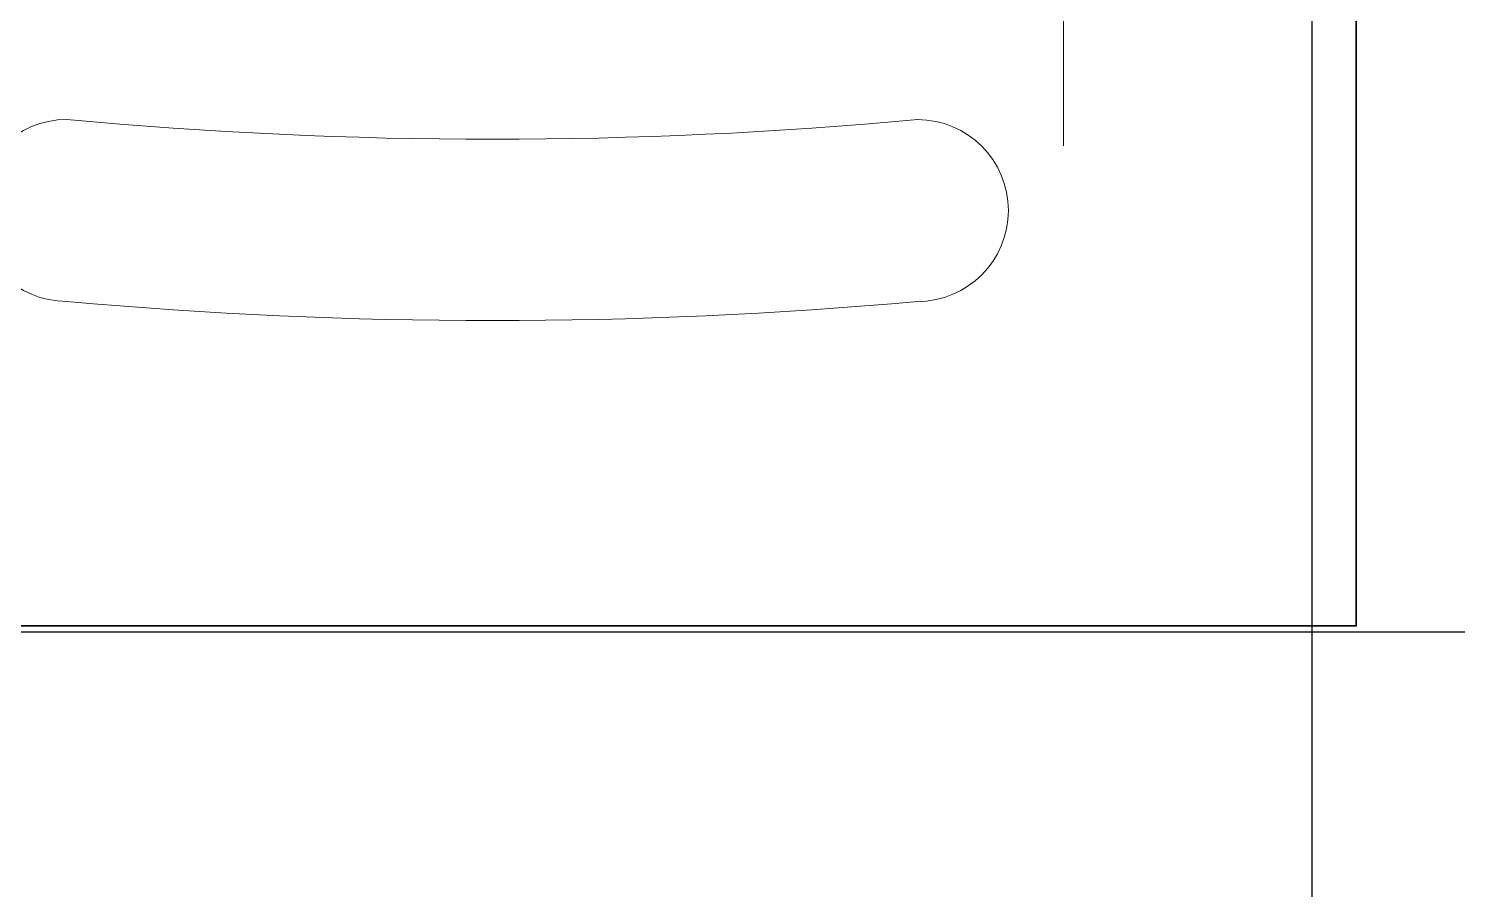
# Model space of a CAD drawing. Extents: x -12260 to 184725, y -29287 to 19916.
# Drawn here: x 31820 to 32372, y 7401 to 7733 of the extents above; entities that cross this region are included whole.
import ezdxf
from ezdxf.enums import TextEntityAlignment as Align

# ---------------------------------------------------------------- set-up
doc = ezdxf.new("R2010")
doc.units = 0
doc.header["$LTSCALE"] = 0.25
doc.linetypes.add('DASHDOT', pattern=[25.4, 12.7, -6.35, 0, -6.35])
doc.layers.add('01-First Floor-FUR$0$FALSE CEILING', color=251, linetype='Continuous')
for name, color, linetype, lineweight in [('01-First Floor-FUR$0$LOADING', 253, 'Continuous', 5), ('E-LITE-CIRC-NUMB', 6, 'Continuous', 25), ('E-LITE-CLNG', 150, 'Continuous', 35), ('E-LITE-CLNG-CNDT', 6, 'DASHDOT', 35), ('E-LITE-CTRL', 6, 'Continuous', 25), ('E-LITE-IDEN', 6, 'Continuous', 25)]:
    doc.layers.add(name, color=color, linetype=linetype, lineweight=lineweight)
doc.styles.add('DC_SIMPLEX', font='SIMPLEX.shx', dxfattribs={"width": 0.7})

# ---------------------------------------------------------------- blocks, each defined once
blk = doc.blocks.new('*U24')
blk.add_lwpolyline([(-300, 300), (-300, -300), (300, -300), (300, 300)], close=True)
at = {"layer": 'E-LITE-CIRC-NUMB', "style": 'DC_SIMPLEX', "width": 0.7, "flags": 8}
blk.add_attdef('CIRCUIT', text='', height=200, rotation=0, dxfattribs=at).set_placement((-473.9, 300), align=Align.RIGHT)
at = {"layer": 'E-LITE-CTRL', "style": 'DC_SIMPLEX', "width": 0.7, "flags": 8}
blk.add_attdef('CONTROL', (1118.9, -935), '', height=200, rotation=360, dxfattribs=at)
at = {"layer": 'E-LITE-IDEN', "style": 'DC_SIMPLEX', "width": 0.7, "flags": 8}
blk.add_attdef('TYPE', (460.41, 457.65), '', height=200, rotation=360, dxfattribs=at)
blk = doc.blocks.new('01-First Floor-FUR$0$GF21018-P')
at = {"color": 0}
blk.add_line((0.22049, 0.47563), (0.22049, 0.0675), dxfattribs=at)
for centre, radius, start, end in [((-0.16429, 0.0425), 0.03511, 90, 270), ((0, 1.84674), 1.77674, 264.69456, 275.30527), ((0.16409, 0.0425), 0.03511, 270, 90), ((0, 1.83136), 1.83136, 264.85322, 275.14698)]:
    blk.add_arc(centre, radius, start, end, dxfattribs=at)
blk = doc.blocks.new('01-First Floor-FUR')
at = {"layer": '01-First Floor-FUR$0$FALSE CEILING', "linetype": 'Continuous'}
for p, q in [((32315.56, 5100), (32315.56, 8610)), ((29315.56, 7500), (32567.48, 7500))]:
    blk.add_line(p, q, dxfattribs=at)
at = {"layer": '01-First Floor-FUR$0$LOADING', "extrusion": (-2.24021e-05, -7.77426e-06, 1), "xscale": 1000, "yscale": 1000, "zscale": 1000, "rotation": 359.9985892349692}
blk.add_blockref('01-First Floor-FUR$0$GF21018-P', (31999.09, 7620.17, -0.82), dxfattribs=at)

msp = doc.modelspace()

# ---------------------------------------------------------------- block references
at = {"layer": 'E-LITE-CLNG', "xscale": -1}
msp.add_blockref('*U24', (32032.61, 7802.35, -0.21), dxfattribs=at)
at = {"layer": 'E-LITE-CLNG-CNDT'}
msp.add_blockref('01-First Floor-FUR', (0, 0), dxfattribs=at)

doc.saveas('drawing.dxf')
